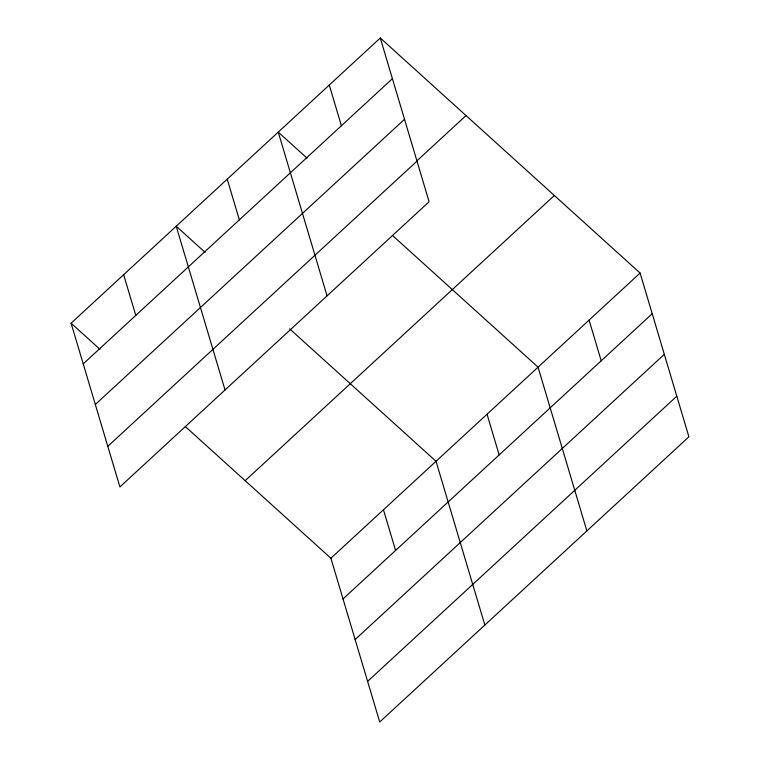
<?xml version="1.0" encoding="UTF-8"?>
<svg xmlns="http://www.w3.org/2000/svg" width="760" height="760" viewBox="0 0 760 760"><rect width="100%" height="100%" fill="white"/><g stroke="black" fill="none" stroke-linecap="round" stroke-linejoin="round"><path stroke-width="1.14" d="M380.285 38L429.105 201.751L119.909 486.942L71.088 323.19L380.285 38L640.091 273.058L688.911 436.81L379.715 722L330.894 558.248L185.402 426.616M83.22 363.869L392.416 78.679M95.323 404.481L404.519 119.291M416.736 161.034L466.022 115.567M107.796 446.329L416.993 161.139M245.157 480.681L554.353 195.491M330.894 558.248L640.091 273.058M343.026 598.928L652.222 313.738M355.129 639.54L664.325 354.35M367.602 681.387L676.799 396.197M307.125 158.232L278.255 132.116L327.066 295.868M392.568 235.534L538.061 367.166L586.872 530.927M205.086 252.348L176.215 226.223L225.036 389.975M289.665 328.871L436.022 461.282L484.842 625.033M71.088 323.19L99.959 349.315M589.076 320.112L601.198 360.791M487.036 414.228L499.168 454.908M329.27 85.053L341.401 125.742M383.458 509.76L395.589 550.449M227.23 179.17L239.362 219.849M123.652 274.712L135.784 315.39"/></g></svg>
